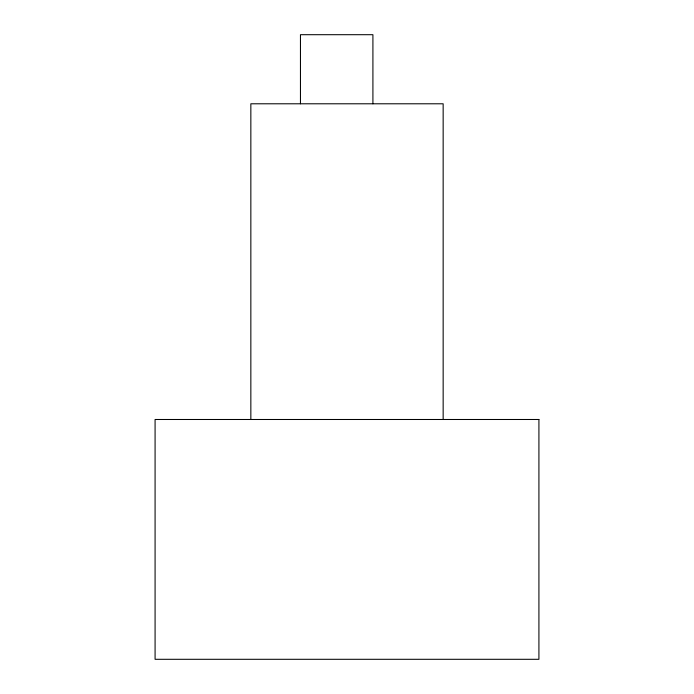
<?xml version="1.0" encoding="UTF-8"?>
<svg xmlns="http://www.w3.org/2000/svg" width="694" height="694" viewBox="0 0 694 694"><rect width="100%" height="100%" fill="white"/><g stroke="black" fill="none" stroke-linecap="round" stroke-linejoin="round"><path stroke-width="1.04" d="M443.154 419.488L443.154 103.788L250.846 103.788L250.846 419.488M372.912 103.788L372.912 34.7L300.459 34.7L300.459 103.788M538.917 419.488L155.083 419.488L155.083 659.3L538.917 659.3L538.917 419.488"/></g></svg>
